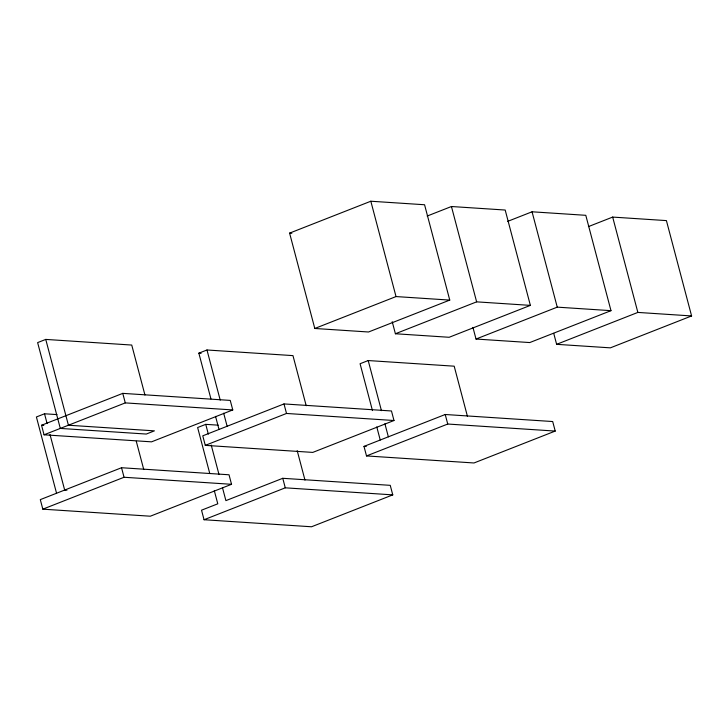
<?xml version="1.0" encoding="UTF-8"?>
<svg xmlns="http://www.w3.org/2000/svg" width="728" height="728" viewBox="0 0 728 728"><rect width="100%" height="100%" fill="white"/><g stroke="black" fill="none" stroke-linecap="round" stroke-linejoin="round"><path stroke-width="1.09" d="M289.598 233.124L370.825 201.228L424.57 204.75L449.758 300.091L368.532 331.995L314.796 328.474L289.598 233.124L291.837 233.279M45.755 339.412L37.629 342.606L60.306 428.419L146.292 434.052L154.409 430.858L68.423 425.225L45.755 339.412L131.741 345.054L144.945 395.013M427.181 216.043L451.442 206.515L505.187 210.037L530.375 305.378L449.149 337.282L395.404 333.752L392.219 321.703M507.689 221.367L532.05 211.793L585.794 215.315L610.983 310.665L529.756 342.56L476.021 339.039L472.936 327.382M56.966 414.596L44.526 413.786L36.4 416.971L56.556 493.247M210.947 398.935L198.853 353.171L206.98 349.986L292.965 355.619L306.206 405.742M41.541 425.261L122.768 393.366L230.248 400.409L232.769 409.937L151.542 441.841L44.053 434.798L41.541 425.261L43.798 425.407M44.053 434.798L125.28 402.893L232.769 409.937M314.796 328.474L396.023 296.569L449.758 300.091M588.406 226.608L612.667 217.081L666.411 220.602L691.6 315.943L610.373 347.848L556.629 344.326L553.735 333.36M395.404 333.752L476.631 301.856L530.375 305.378M218.191 425.161L205.751 424.351L197.625 427.536L209.719 473.3M467.431 416.307L454.19 366.184L368.204 360.551L360.078 363.736L372.463 410.592M121.54 467.731L40.304 499.626L42.825 509.163L150.314 516.207L231.54 484.302L229.02 474.774L121.54 467.731L124.051 477.259L231.54 484.302M283.993 403.931L202.766 435.826L205.278 445.363L312.767 452.406L393.994 420.511L391.473 410.974L283.993 403.931L286.514 413.459L393.994 420.511M42.825 509.163L124.051 477.259M205.278 445.363L286.514 413.459M476.021 339.039L557.248 307.143L610.983 310.665M556.629 344.326L637.855 312.421L691.6 315.943M214.323 490.736L217.781 503.812L201.529 510.192L204.049 519.728L311.539 526.772L392.765 494.876L390.244 485.339L282.764 478.296L225.898 500.627L222.45 487.551M363.991 446.391L445.218 414.496L552.698 421.539L555.218 431.076L473.992 462.972L366.512 455.928L363.991 446.391L366.248 446.546M204.049 519.728L285.276 487.824L392.765 494.876M366.512 455.928L447.738 424.033L555.218 431.076M198.853 353.171L201.119 353.317M66.94 490.208L64.674 490.062L49.995 434.489M612.667 217.081L637.855 312.421M532.05 211.793L557.248 307.143M451.442 206.515L476.631 301.856M445.218 414.496L447.738 424.033M370.825 201.228L396.023 296.569M368.204 360.551L381.445 410.674M384.903 423.751L388.361 436.827M376.776 426.936L380.234 440.012M297.206 450.687L304.977 480.107M282.764 478.296L285.276 487.824M206.98 349.986L220.22 400.109M223.678 413.186L227.127 426.262M215.552 416.371L219.01 429.447M205.751 424.351L208.335 434.152M211.22 445.054L218.992 474.474M136.263 441.214L143.753 469.542M122.768 393.366L125.28 402.893M44.526 413.786L47.111 423.587"/></g></svg>
